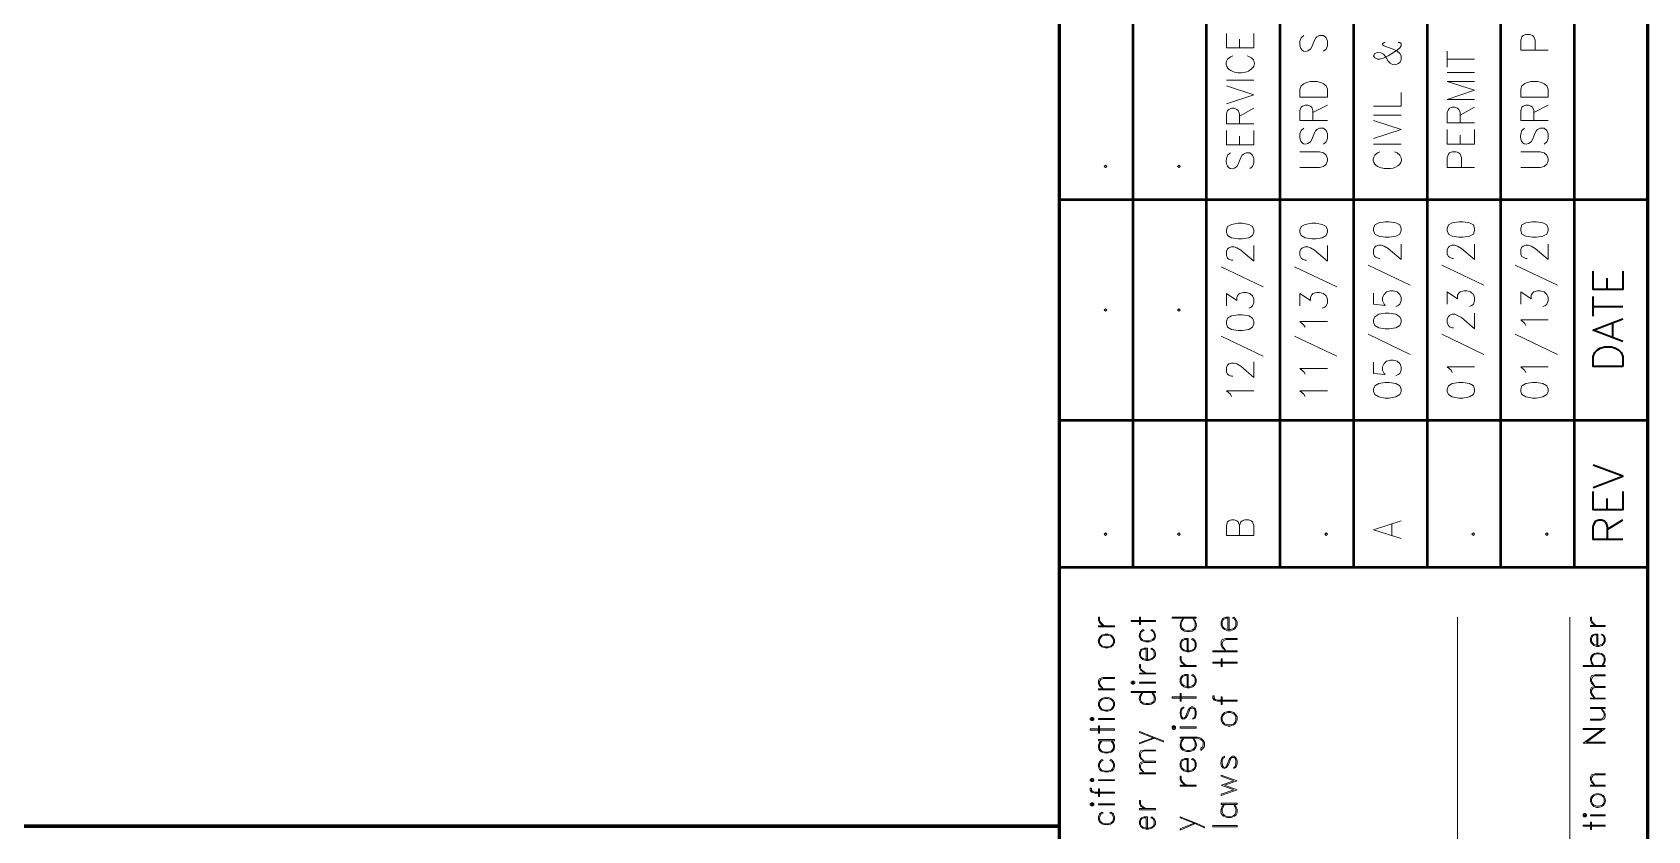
# Model space of a CAD drawing. Header units: inches. Extents: x 5 to 516, y -193 to 129.
# Drawn here: x 371.75 to 379.07, y -24.45 to -20.84 of the extents above; entities that cross this region are included whole.
import ezdxf

# ---------------------------------------------------------------- set-up
doc = ezdxf.new("R2010")
doc.units = ezdxf.units.IN
doc.header["$MEASUREMENT"] = 0
doc.layers.add('PDF5_Geometry', color=7, linetype='Continuous')

msp = doc.modelspace()

# ---------------------------------------------------------------- linework, layer by layer
at = {"layer": 'PDF5_Geometry', "lineweight": 60}
for points in [[(379.067698, -46.9256782), (379.067698, -16.9256758), (334.0676944, -16.9256758), (334.0676944, -46.9256782)], [(376.4010311, -16.9256758), (376.4010311, -46.9256782)], [(376.4010311, -24.4323428), (334.0676944, -24.4323428), (376.4010311, -24.4323428)]]:
    msp.add_lwpolyline(points, dxfattribs=at)
at = {"layer": 'PDF5_Geometry', "lineweight": 50}
for points in [[(376.7343645, -16.9256758), (376.7343645, -23.2590096)], [(377.0676979, -16.9256758), (377.0676979, -23.2590096)], [(377.4010312, -16.9256758), (377.4010312, -23.2590096)], [(377.7343646, -16.9256758), (377.7343646, -23.2590096)], [(378.0676979, -16.9256758), (378.0676979, -23.2590096)], [(378.4010313, -16.9256758), (378.4010313, -23.2590096)], [(378.7343647, -16.9256758), (378.7343647, -23.2590096)], [(376.4010311, -21.5923428), (379.067698, -21.5923428)], [(376.4010311, -22.5923429), (379.067698, -22.5923429)], [(376.4010311, -23.2590096), (379.067698, -23.2590096)]]:
    msp.add_lwpolyline(points, dxfattribs=at)
at = {"layer": 'PDF5_Geometry', "lineweight": 15}
for points in [[(377.2832534, -20.8401191), (377.2832534, -20.9056747), (377.158809, -20.9056747), (377.158809, -20.8401191)], [(377.5099202, -20.8501191), (377.497698, -20.8601191), (377.4921424, -20.8756747)], [(377.5399202, -20.9112302), (377.5454758, -20.9012302), (377.557698, -20.8701191), (377.5632535, -20.8601191), (377.5688091, -20.8556747), (377.5810313, -20.8501191), (377.5988091, -20.8501191), (377.6110313, -20.8601191), (377.6165869, -20.8756747), (377.6165869, -20.8956747), (377.6110313, -20.9112302), (377.5988091, -20.9212302)], [(378.6165869, -20.9156754), (378.4921424, -20.9156754), (378.4921424, -20.8701198), (378.497698, -20.8556754), (378.5032535, -20.8501198), (378.5154757, -20.8456754), (378.5332535, -20.8456754), (378.5454757, -20.8501198), (378.5510313, -20.8556754), (378.557698, -20.8701198), (378.557698, -20.9156754)], [(377.2176977, -20.9056747), (377.2176977, -20.8656747)], [(377.8432535, -20.9267868), (377.8310313, -20.9312312), (377.8254758, -20.9412312), (377.8310313, -20.9512312), (377.8432535, -20.9567868), (377.8543646, -20.9567868), (377.8732535, -20.9512312), (377.8910313, -20.9412312), (377.9321424, -20.9156757), (377.9443647, -20.9056757), (377.9499202, -20.8956757), (377.9499202, -20.8856757), (377.9443647, -20.8812312), (377.937698, -20.8812312)], [(377.8788091, -20.8812312), (377.8732535, -20.8812312), (377.8665869, -20.8856757), (377.8665869, -20.8912312), (377.8732535, -20.8956757), (377.8843646, -20.9012312), (377.9143647, -20.9112312), (377.9321424, -20.9212312), (377.9443647, -20.9312312), (377.9499202, -20.9412312), (377.9499202, -20.9612312), (377.9443647, -20.9723423), (377.937698, -20.9767868), (377.9265869, -20.9823423)], [(378.158809, -20.9923423), (378.158809, -20.9212312)], [(377.1876978, -20.941231), (377.1765867, -20.9467866), (377.1643645, -20.9567866)], [(378.158809, -20.956786), (378.2832535, -20.956786)], [(377.1588089, -21.0523422), (377.2832534, -21.0523422)], [(377.1588089, -21.159009), (377.2832534, -21.119009), (377.1588089, -21.0778979)], [(378.158809, -21.017898), (378.2832535, -21.017898)], [(378.2832535, -21.1390076), (378.158809, -21.1390076), (378.2832535, -21.0978964), (378.158809, -21.0578964), (378.2832535, -21.0578964)], [(377.8254757, -21.1690075), (377.9499201, -21.1690075), (377.9499201, -21.1078964)], [(377.2832534, -21.2501187), (377.158809, -21.2501187), (377.158809, -21.2045631), (377.1643645, -21.1890076), (377.1699201, -21.1845631), (377.1821423, -21.1790076), (377.1943645, -21.1790076), (377.2065867, -21.1845631), (377.2121423, -21.1890076), (377.2176979, -21.2045631), (377.2176979, -21.2501187)], [(377.2176977, -21.2145646), (377.2832533, -21.179009)], [(377.6165868, -21.2345638), (377.4921423, -21.2345638), (377.4921423, -21.1890082), (377.4976979, -21.1745637), (377.5032534, -21.1690082), (377.5154757, -21.1645637), (377.5276979, -21.1645637), (377.5399201, -21.1690082), (377.5454757, -21.1745637), (377.5510312, -21.1890082), (377.5510312, -21.2345638)], [(377.5510311, -21.1990096), (377.6165866, -21.1645652)], [(377.8254757, -21.2101203), (377.9499201, -21.2101203)], [(378.2832535, -21.2445645), (378.158809, -21.2445645), (378.158809, -21.1990089), (378.1643646, -21.1845645), (378.1699202, -21.1790089), (378.1821424, -21.1745645), (378.1943646, -21.1745645), (378.2065868, -21.1790089), (378.2121424, -21.1845645), (378.2176979, -21.1990089), (378.2176979, -21.2445645)], [(378.2176978, -21.2101203), (378.2832533, -21.1745647)], [(378.6165869, -21.2345638), (378.4921424, -21.2345638), (378.4921424, -21.1890082), (378.497698, -21.1745637), (378.5032535, -21.1690082), (378.5154757, -21.1645637), (378.527698, -21.1645637), (378.5399202, -21.1690082), (378.5454757, -21.1745637), (378.5510313, -21.1890082), (378.5510313, -21.2345638)], [(378.5510311, -21.1990096), (378.6165867, -21.1645652)], [(377.2832534, -21.2801193), (377.2832534, -21.3456749), (377.158809, -21.3456749), (377.158809, -21.2801193)], [(377.5099202, -21.2701201), (377.497698, -21.2801201), (377.4921424, -21.2956757)], [(377.5399202, -21.3312312), (377.5454758, -21.3212312), (377.557698, -21.2901201), (377.5632535, -21.2801201), (377.5688091, -21.2756757), (377.5810313, -21.2701201), (377.5988091, -21.2701201), (377.6110313, -21.2801201), (377.6165869, -21.2956757), (377.6165869, -21.3156757), (377.6110313, -21.3312312), (377.5988091, -21.3412312)], [(377.8254757, -21.315675), (377.9499201, -21.275675), (377.8254757, -21.2345638)], [(378.2832535, -21.275675), (378.2832535, -21.3412306), (378.158809, -21.3412306), (378.158809, -21.275675)], [(378.5099203, -21.2701201), (378.4976981, -21.2801201), (378.4921425, -21.2956757)], [(378.5399203, -21.3312312), (378.5454758, -21.3212312), (378.5576981, -21.2901201), (378.5632536, -21.2801201), (378.5688092, -21.2756757), (378.5810314, -21.2701201), (378.5988092, -21.2701201), (378.6110314, -21.2801201), (378.616587, -21.2956757), (378.616587, -21.3156757), (378.6110314, -21.3312312), (378.5988092, -21.3412312)], [(377.2176977, -21.3456749), (377.2176977, -21.3056749)], [(377.8254757, -21.3412306), (377.9499201, -21.3412306)], [(378.2176978, -21.3412306), (378.2176978, -21.3012306)], [(377.1765868, -21.3812312), (377.1643646, -21.3912312), (377.1588091, -21.4067868)], [(377.2065868, -21.4423424), (377.2121424, -21.4323424), (377.2243646, -21.4023424), (377.2299202, -21.3912312), (377.2354757, -21.3867868), (377.247698, -21.3812312), (377.2654757, -21.3812312), (377.277698, -21.3912312), (377.2832535, -21.4067868), (377.2832535, -21.4267868), (377.277698, -21.4423424), (377.2654757, -21.4523424)], [(377.4921423, -21.4478975), (377.5810312, -21.4478975), (377.598809, -21.4423419), (377.6110312, -21.4323419), (377.6165868, -21.4167864), (377.6165868, -21.4067864), (377.6110312, -21.3912308), (377.598809, -21.3812308), (377.5810312, -21.3767863), (377.4921423, -21.3767863)], [(377.8543645, -21.376787), (377.8432534, -21.3812314), (377.8310312, -21.3912314)], [(377.9443645, -21.3912314), (377.9321423, -21.3812314), (377.9199201, -21.376787)], [(378.2832535, -21.4478975), (378.158809, -21.4478975), (378.158809, -21.4023419), (378.1643646, -21.3867864), (378.1699202, -21.3812308), (378.1821424, -21.3767863), (378.1999202, -21.3767863), (378.2121424, -21.3812308), (378.2176979, -21.3867864), (378.2243646, -21.4023419), (378.2243646, -21.4478975)], [(378.4921424, -21.4478975), (378.5810313, -21.4478975), (378.5988091, -21.4423419), (378.6110313, -21.4323419), (378.6165868, -21.4167864), (378.6165868, -21.4067864), (378.6110313, -21.3912308), (378.5988091, -21.3812308), (378.5810313, -21.3767863), (378.4921424, -21.3767863)], [(377.8543645, -21.4478981), (377.8732534, -21.4523425), (377.9021423, -21.4523425)], [(377.1876978, -21.8678962), (377.1821422, -21.8678962), (377.16992, -21.8623407), (377.1643645, -21.8578962), (377.1588089, -21.8467851), (377.1588089, -21.8267851), (377.1643645, -21.8167851), (377.16992, -21.8123407), (377.1821422, -21.8067851), (377.1943645, -21.8067851), (377.2065867, -21.8123407), (377.2243645, -21.8223407), (377.2832534, -21.8723407), (377.2832534, -21.8012296)], [(377.5210311, -21.8678962), (377.5154756, -21.8678962), (377.5032534, -21.8623407), (377.4976978, -21.8578962), (377.4921423, -21.8467851), (377.4921423, -21.8267851), (377.4976978, -21.8167851), (377.5032534, -21.8123407), (377.5154756, -21.8067851), (377.5276978, -21.8067851), (377.53992, -21.8123407), (377.5576978, -21.8223407), (377.6165867, -21.8723407), (377.6165867, -21.8012296)], [(377.8543645, -21.8601199), (377.848809, -21.8601199), (377.8365867, -21.8545643), (377.8310312, -21.8501199), (377.8254756, -21.8401199), (377.8254756, -21.8190088), (377.8310312, -21.8090088), (377.8365867, -21.8045643), (377.848809, -21.7990088), (377.8610312, -21.7990088), (377.8732534, -21.8045643), (377.8910312, -21.8145643), (377.9499201, -21.8645643), (377.9499201, -21.7945643)], [(378.1876979, -21.8601199), (378.1821423, -21.8601199), (378.1699201, -21.8545643), (378.1643645, -21.8501199), (378.158809, -21.8401199), (378.158809, -21.8190088), (378.1643645, -21.8090088), (378.1699201, -21.8045643), (378.1821423, -21.7990088), (378.1943645, -21.7990088), (378.2065868, -21.8045643), (378.2243645, -21.8145643), (378.2832534, -21.8645643), (378.2832534, -21.7945643)], [(378.5210312, -21.8601199), (378.5154757, -21.8601199), (378.5032535, -21.8545643), (378.4976979, -21.8501199), (378.4921423, -21.8401199), (378.4921423, -21.8190088), (378.4976979, -21.8090088), (378.5032535, -21.8045643), (378.5154757, -21.7990088), (378.5276979, -21.7990088), (378.5399201, -21.8045643), (378.5576979, -21.8145643), (378.6165868, -21.8645643), (378.6165868, -21.7945643)], [(377.1343644, -21.8978984), (377.3254755, -21.9890095)], [(377.4676977, -21.8978984), (377.6588088, -21.9890095)], [(377.8010311, -21.8901198), (377.9921422, -21.9812309)], [(378.1343644, -21.8901198), (378.3254756, -21.9812309)], [(378.4676978, -21.8901198), (378.6588089, -21.9812309)], [(377.1588089, -22.0745636), (377.1588089, -22.019008), (377.2065867, -22.0501191), (377.2065867, -22.0345635), (377.2121423, -22.0245635), (377.2176978, -22.019008), (377.2354756, -22.0145635), (377.2476978, -22.0145635), (377.2654756, -22.019008), (377.2776978, -22.029008), (377.2832534, -22.0445635), (377.2832534, -22.0601191), (377.2776978, -22.0745636), (377.2710312, -22.0801191), (377.2599201, -22.0845636)], [(377.4921423, -22.0745636), (377.4921423, -22.019008), (377.5399201, -22.0501191), (377.5399201, -22.0345635), (377.5454756, -22.0245635), (377.5510312, -22.019008), (377.568809, -22.0145635), (377.5810312, -22.0145635), (377.598809, -22.019008), (377.6110312, -22.029008), (377.6165868, -22.0445635), (377.6165868, -22.0601191), (377.6110312, -22.0745636), (377.6043645, -22.0801191), (377.5932534, -22.0845636)], [(377.8254757, -22.0167859), (377.8254757, -22.0667859), (377.878809, -22.0723414), (377.8732534, -22.0667859), (377.8665868, -22.0523414), (377.8665868, -22.0367859), (377.8732534, -22.0223414), (377.8843646, -22.0112303), (377.9021423, -22.0067859), (377.9143646, -22.0067859), (377.9321423, -22.0112303), (377.9443646, -22.0223414), (377.9499201, -22.0367859), (377.9499201, -22.0523414), (377.9443646, -22.0667859), (377.9376979, -22.0723414), (377.9265868, -22.077897)], [(378.158809, -22.066785), (378.158809, -22.0112294), (378.2065868, -22.0423405), (378.2065868, -22.026785), (378.2121424, -22.016785), (378.2176979, -22.0112294), (378.2354757, -22.006785), (378.2476979, -22.006785), (378.2654757, -22.0112294), (378.2776979, -22.0223405), (378.2832535, -22.036785), (378.2832535, -22.0523405), (378.2776979, -22.066785), (378.2710313, -22.0723405), (378.2599201, -22.0778961)], [(378.4921424, -22.066785), (378.4921424, -22.0112294), (378.5399202, -22.0423405), (378.5399202, -22.026785), (378.5454757, -22.016785), (378.5510313, -22.0112294), (378.5688091, -22.006785), (378.5810313, -22.006785), (378.5988091, -22.0112294), (378.6110313, -22.0223405), (378.6165868, -22.036785), (378.6165868, -22.0523405), (378.6110313, -22.066785), (378.6043646, -22.0723405), (378.5932535, -22.0778961)], [(377.5154755, -22.1712319), (377.50992, -22.1612319), (377.4921422, -22.1456764), (377.6165867, -22.1456764)], [(378.1876979, -22.1734518), (378.1821423, -22.1734518), (378.1699201, -22.1690074), (378.1643645, -22.1634518), (378.158809, -22.1534518), (378.158809, -22.1334518), (378.1643645, -22.1234518), (378.1699201, -22.1178963), (378.1821423, -22.1123407), (378.1943645, -22.1123407), (378.2065868, -22.1178963), (378.2243645, -22.1278963), (378.2832534, -22.1790074), (378.2832534, -22.1078963)], [(378.5154756, -22.1634534), (378.5099201, -22.1534533), (378.4921423, -22.1378978), (378.6165867, -22.1378978)], [(377.1343644, -22.2112303), (377.3254755, -22.3023414)], [(377.4676977, -22.2112303), (377.6588088, -22.3023414)], [(377.8010311, -22.203454), (377.9921422, -22.2945651)], [(378.1343644, -22.203454), (378.3254756, -22.2945651)], [(378.4676978, -22.203454), (378.6588089, -22.2945651)], [(377.8254757, -22.33012), (377.8254757, -22.3812311), (377.878809, -22.3856756), (377.8732534, -22.3812311), (377.8665868, -22.3656756), (377.8665868, -22.35012), (377.8732534, -22.3356756), (377.8843646, -22.3256756), (377.9021423, -22.32012), (377.9143646, -22.32012), (377.9321423, -22.3256756), (377.9443646, -22.3356756), (377.9499201, -22.35012), (377.9499201, -22.3656756), (377.9443646, -22.3812311), (377.9376979, -22.3856756), (377.9265868, -22.3912311)], [(377.1876978, -22.3934542), (377.1821422, -22.3934542), (377.16992, -22.3890097), (377.1643645, -22.3834542), (377.1588089, -22.3734542), (377.1588089, -22.3534542), (377.1643645, -22.3434542), (377.16992, -22.3378986), (377.1821422, -22.3334542), (377.1943645, -22.3334542), (377.2065867, -22.3378986), (377.2243645, -22.3478986), (377.2832534, -22.3990097), (377.2832534, -22.3278986)], [(377.5154755, -22.3834535), (377.50992, -22.3734535), (377.4921422, -22.3578979), (377.6165867, -22.3578979)], [(378.1821423, -22.3756749), (378.1765867, -22.3656749), (378.1588089, -22.3501193), (378.2832534, -22.3501193)], [(378.5154756, -22.3756749), (378.5099201, -22.3656749), (378.4921423, -22.3501193), (378.6165867, -22.3501193)], [(377.1821422, -22.4845639), (377.1765866, -22.4745639), (377.1588088, -22.4590083), (377.2832533, -22.4590083)], [(377.5154755, -22.4845639), (377.50992, -22.4745639), (377.4921422, -22.4590083), (377.6165867, -22.4590083)], [(377.2832534, -23.1145643), (377.158809, -23.1145643), (377.158809, -23.0690087), (377.1643645, -23.0534532), (377.1699201, -23.0478976), (377.1821423, -23.0434531), (377.1943645, -23.0434531), (377.2065867, -23.0478976), (377.2121423, -23.0534532), (377.2176979, -23.0690087), (377.2176979, -23.1145643)], [(377.2176977, -23.0690094), (377.2243644, -23.0534539), (377.2299199, -23.0478983), (377.2421421, -23.0434539), (377.2599199, -23.0434539), (377.271031, -23.0478983), (377.2776977, -23.0534539), (377.2832533, -23.0690094), (377.2832533, -23.114565)], [(377.9499201, -23.1290093), (377.8254757, -23.0890093), (377.9499201, -23.0478981)], [(377.908809, -23.1145643), (377.908809, -23.0634532)], [(377.0176978, -23.5012315), (377.0065867, -23.4901204), (377.0176978, -23.5112315), (377.0176978, -23.525676), (377.0121422, -23.5367871), (377.0065867, -23.5412315), (376.9910311, -23.5467871), (376.9810311, -23.5467871), (376.9654755, -23.5412315), (376.95992, -23.5367871), (376.9543644, -23.525676), (376.9543644, -23.5112315), (376.9654755, -23.4901204), (376.9543644, -23.5012315)], [(377.1710312, -23.5412317), (377.1710312, -23.4856761), (377.1554757, -23.4856761), (377.1454757, -23.4901206), (377.1399201, -23.4956761), (377.1343646, -23.5056761), (377.1343646, -23.5212317), (377.1399201, -23.5312317), (377.1499201, -23.5412317), (377.1654757, -23.5467872), (377.1765868, -23.5467872), (377.1921423, -23.5412317), (377.2021423, -23.5312317), (377.2076979, -23.5212317), (377.2076979, -23.5056761), (377.2021423, -23.4956761), (377.1921423, -23.4856761)], [(377.1654756, -23.5412317), (377.1654756, -23.4901206), (377.1554756, -23.4901206), (377.1454756, -23.4956761), (377.1399201, -23.5056761), (377.1399201, -23.5212317), (377.1454756, -23.5312317), (377.1499201, -23.5367872), (377.1654756, -23.5412317), (377.1765867, -23.5412317), (377.1921423, -23.5367872), (377.1976978, -23.5312317), (377.2021423, -23.5212317), (377.2021423, -23.5056761), (377.1976978, -23.4956761), (377.1865867, -23.4901206), (377.1921423, -23.4856761)], [(378.2054758, -27.2812313), (378.2054758, -23.4856753)], [(378.7143646, -27.2656763), (378.7143646, -23.4856761)], [(376.7743643, -23.5512317), (376.7854755, -23.5456761), (376.7799199, -23.5412317), (376.7699199, -23.5512317)], [(376.8321421, -23.5512317), (376.821031, -23.5412317), (376.8165866, -23.5456761), (376.8265866, -23.5512317)], [(378.8421423, -23.6134521), (378.8421423, -23.5612299), (378.8276979, -23.5612299), (378.818809, -23.5656743), (378.8132534, -23.5701188), (378.808809, -23.5801188), (378.808809, -23.5945632), (378.8132534, -23.6034521), (378.8232534, -23.6134521), (378.8376979, -23.6178966), (378.8465867, -23.6178966), (378.8610312, -23.6134521), (378.8710312, -23.6034521), (378.8754756, -23.5945632), (378.8754756, -23.5801188), (378.8710312, -23.5701188), (378.8610312, -23.5612299)], [(378.837698, -23.6134521), (378.837698, -23.5656743), (378.827698, -23.5656743), (378.8188091, -23.5701188), (378.8132536, -23.5801188), (378.8132536, -23.5945632), (378.8188091, -23.6034521), (378.8232536, -23.6078966), (378.837698, -23.6134521), (378.8465869, -23.6134521), (378.8610314, -23.6078966), (378.8665869, -23.6034521), (378.8710314, -23.5945632), (378.8710314, -23.5801188), (378.8665869, -23.5701188), (378.8565869, -23.5656743), (378.8610314, -23.5612299)], [(376.801031, -23.6767863), (376.801031, -23.6256751), (376.7854754, -23.6256751), (376.7743643, -23.6301196), (376.7699199, -23.634564), (376.7643643, -23.644564), (376.7643643, -23.6578974), (376.7699199, -23.6678974), (376.7799199, -23.6767863), (376.7954754, -23.6812307), (376.8054754, -23.6812307), (376.821031, -23.6767863), (376.8321421, -23.6678974), (376.8376977, -23.6578974), (376.8376977, -23.644564), (376.8321421, -23.634564), (376.821031, -23.6256751)], [(376.7954757, -23.6767863), (376.7954757, -23.6301196), (376.7854757, -23.6301196), (376.7743646, -23.634564), (376.7699201, -23.644564), (376.7699201, -23.6578974), (376.7743646, -23.6678974), (376.7799201, -23.6723418), (376.7954757, -23.6767863), (376.8054757, -23.6767863), (376.8210312, -23.6723418), (376.8265868, -23.6678974), (376.8321423, -23.6578974), (376.8321423, -23.644564), (376.8265868, -23.634564), (376.8165868, -23.6301196), (376.8210312, -23.6256751)], [(376.9854756, -23.6378978), (376.9854756, -23.5823423), (376.96992, -23.5823423), (376.95992, -23.5867867), (376.9543645, -23.5923423), (376.94992, -23.6023423), (376.94992, -23.6178978), (376.9543645, -23.6278978), (376.9654756, -23.6378978), (376.9810311, -23.6423423), (376.9910311, -23.6423423), (377.0065867, -23.6378978), (377.0176978, -23.6278978), (377.0221423, -23.6178978), (377.0221423, -23.6023423), (377.0176978, -23.5923423), (377.0065867, -23.5823423)], [(376.981031, -23.6378978), (376.981031, -23.5867867), (376.9699199, -23.5867867), (376.9599199, -23.5923423), (376.9543644, -23.6023423), (376.9543644, -23.6178978), (376.9599199, -23.6278978), (376.9654755, -23.6323423), (376.981031, -23.6378978), (376.991031, -23.6378978), (377.0065866, -23.6323423), (377.0121422, -23.6278978), (377.0176977, -23.6178978), (377.0176977, -23.6023423), (377.0121422, -23.5923423), (377.001031, -23.5867867), (377.0065866, -23.5823423)], [(378.8710314, -23.6945652), (378.8610314, -23.7034541), (378.8710314, -23.6845652), (378.8710314, -23.6701208), (378.8665869, -23.6612319), (378.8610314, -23.6556763), (378.8465869, -23.6512319), (378.8376981, -23.6512319), (378.8232536, -23.6556763), (378.8188092, -23.6612319), (378.8132536, -23.6701208), (378.8132536, -23.6845652), (378.8232536, -23.7034541), (378.8132536, -23.6945652)], [(376.9854756, -23.8001202), (376.9854756, -23.7445647), (376.96992, -23.7445647), (376.95992, -23.7490091), (376.9543645, -23.7545647), (376.94992, -23.7645647), (376.94992, -23.7801202), (376.9543645, -23.7901202), (376.9654756, -23.8001202), (376.9810311, -23.8056758), (376.9910311, -23.8056758), (377.0065867, -23.8001202), (377.0176978, -23.7901202), (377.0221423, -23.7801202), (377.0221423, -23.7645647), (377.0176978, -23.7545647), (377.0065867, -23.7445647)], [(376.981031, -23.8001202), (376.981031, -23.7490091), (376.9699199, -23.7490091), (376.9599199, -23.7545647), (376.9543644, -23.7645647), (376.9543644, -23.7801202), (376.9599199, -23.7901202), (376.9654755, -23.7945647), (376.981031, -23.8001202), (376.991031, -23.8001202), (377.0065866, -23.7945647), (377.0121422, -23.7901202), (377.0176977, -23.7801202), (377.0176977, -23.7645647), (377.0121422, -23.7545647), (377.001031, -23.7490091), (377.0065866, -23.7445647)], [(376.8321421, -23.8356759), (376.821031, -23.8256759), (376.8321421, -23.8445648), (376.8321421, -23.8590092), (376.8265866, -23.8678981), (376.821031, -23.8723426), (376.8054755, -23.876787), (376.7954755, -23.876787), (376.7799199, -23.8723426), (376.7743643, -23.8678981), (376.7699199, -23.8590092), (376.7699199, -23.8445648), (376.7799199, -23.8256759), (376.7699199, -23.8356759)], [(377.1088089, -23.8612308), (377.1032533, -23.8512308), (377.1032533, -23.8412308), (377.0976978, -23.8412308), (377.0976978, -23.8512308), (377.1032533, -23.8612308), (377.1188089, -23.8656753), (377.2076978, -23.8656753), (377.2076978, -23.8612308)], [(377.1032534, -23.8556758), (377.1188089, -23.8612314), (377.2076978, -23.8612314)], [(376.9543644, -23.9012299), (376.9654755, -23.8967855), (376.9654755, -23.8912299), (376.9543644, -23.8967855)], [(376.9599199, -23.8967864), (376.9543644, -23.9123419), (376.9543644, -23.9267864), (376.9599199, -23.9423419)], [(376.9699201, -23.9423412), (376.9754757, -23.9323412), (376.9854757, -23.9067856), (376.9910312, -23.8967856), (377.0010312, -23.8912301), (377.0065868, -23.8912301), (377.0176979, -23.8967856), (377.0221423, -23.9123412), (377.0221423, -23.9267856), (377.0176979, -23.9423412), (377.0065868, -23.9467857)], [(376.9910311, -23.9067855), (376.9965867, -23.8967855)], [(376.9910312, -23.9012306), (377.0010312, -23.8967862), (377.0065868, -23.8967862), (377.0176979, -23.9012306)], [(377.0121423, -23.8967864), (377.0176979, -23.9123419), (377.0176979, -23.9267864), (377.0121423, -23.9423419)], [(377.2076977, -23.9523419), (377.2076977, -23.9367864), (377.2021421, -23.9267864), (377.1921421, -23.9167864), (377.1765866, -23.9123419), (377.1654755, -23.9123419), (377.1499199, -23.9167864), (377.1399199, -23.9267864), (377.1343644, -23.9367864), (377.1343644, -23.9523419), (377.1399199, -23.9623419), (377.1499199, -23.9723419)], [(376.9543646, -23.936787), (376.9654757, -23.9423426), (376.9754757, -23.936787)], [(377.0176979, -23.936787), (377.0065868, -23.9423426), (377.0065868, -23.946787)], [(378.8754758, -23.9890078), (378.7754758, -23.9890078), (378.7754758, -23.9945633), (378.8610314, -23.9945633), (378.7754758, -24.0556745), (378.8754758, -24.0556745)], [(378.8754758, -23.989008), (378.7899202, -24.0512302), (378.8754758, -24.0512302), (378.8754758, -24.0556746)], [(376.6465868, -24.0534527), (376.6365868, -24.0445638), (376.6465868, -24.0634527), (376.6465868, -24.0778971), (376.6410312, -24.086786), (376.6365868, -24.0923416), (376.6210312, -24.096786), (376.6099201, -24.096786), (376.5943645, -24.0923416), (376.5899201, -24.086786), (376.5843645, -24.0778971), (376.5843645, -24.0634527), (376.5943645, -24.0445638), (376.5843645, -24.0534527)], [(376.8376979, -24.031231), (376.7643645, -24.0590088), (376.7643645, -24.0545643), (376.8265868, -24.031231)], [(377.0176978, -24.0434531), (377.0065867, -24.0334531), (377.0176978, -24.0534531), (377.0176978, -24.0690087), (377.0121422, -24.0790087), (377.0065867, -24.0845643), (376.9910311, -24.0890087), (376.9810311, -24.0890087), (376.9654755, -24.0845643), (376.95992, -24.0790087), (376.9543644, -24.0690087), (376.9543644, -24.0534531), (376.9654755, -24.0334531), (376.9543644, -24.0434531)], [(376.6465868, -24.1401193), (376.6365868, -24.1301193), (376.6310312, -24.1345637), (376.6410312, -24.1401193), (376.6465868, -24.1490082), (376.6465868, -24.1634526), (376.6410312, -24.1734526), (376.6365868, -24.1778971), (376.6210312, -24.1823415), (376.6099201, -24.1823415), (376.5943645, -24.1778971), (376.5899201, -24.1734526), (376.5843645, -24.1634526), (376.5843645, -24.1490082), (376.5899201, -24.1401193), (376.5999201, -24.1345637), (376.5943645, -24.1301193), (376.5843645, -24.1401193)], [(376.9854756, -24.1812306), (376.9854756, -24.1245639), (376.96992, -24.1245639), (376.95992, -24.1301195), (376.9543645, -24.1345639), (376.94992, -24.145675), (376.94992, -24.1601195), (376.9543645, -24.1701195), (376.9654756, -24.1812306), (376.9810311, -24.185675), (376.9910311, -24.185675), (377.0065867, -24.1812306), (377.0176978, -24.1701195), (377.0221423, -24.1601195), (377.0221423, -24.145675), (377.0176978, -24.1345639), (377.0065867, -24.1245639)], [(376.981031, -24.1812306), (376.981031, -24.1301195), (376.9699199, -24.1301195), (376.9599199, -24.1345639), (376.9543644, -24.145675), (376.9543644, -24.1601195), (376.9599199, -24.1701195), (376.9654755, -24.175675), (376.981031, -24.1812306), (376.991031, -24.1812306), (377.0065866, -24.175675), (377.0121422, -24.1701195), (377.0176977, -24.1601195), (377.0176977, -24.145675), (377.0121422, -24.1345639), (377.001031, -24.1301195), (377.0065866, -24.1245639)], [(377.1454756, -24.1201208), (377.13992, -24.1345653), (377.13992, -24.1501208), (377.1454756, -24.1656764)], [(377.1399201, -24.1245643), (377.1499201, -24.1201199), (377.1499201, -24.1145643), (377.1399201, -24.1201199)], [(377.1554755, -24.1656756), (377.161031, -24.1556756), (377.171031, -24.1301201), (377.1765866, -24.1201201), (377.1865866, -24.1145645), (377.1921421, -24.1145645), (377.2021421, -24.1201201), (377.2076977, -24.1345645), (377.2076977, -24.1501201), (377.2021421, -24.1656756), (377.1921421, -24.1701201)], [(377.1765868, -24.1301199), (377.1810312, -24.1201199)], [(377.1765868, -24.1245651), (377.1865868, -24.1201206), (377.1921424, -24.1201206), (377.2021424, -24.1245651)], [(377.1976979, -24.1201208), (377.2021424, -24.1345653), (377.2021424, -24.1501208), (377.1976979, -24.1656764)], [(377.2076977, -24.2267853), (377.1343644, -24.2012298), (377.1343644, -24.2056742), (377.1921421, -24.2267853)], [(377.1343644, -24.2467869), (377.1921421, -24.2267868)], [(377.2076978, -24.226786), (377.14992, -24.246786), (377.2076978, -24.266786), (377.1343645, -24.2923416), (377.1343645, -24.286786), (377.1921423, -24.266786), (377.1343645, -24.246786)], [(377.13992, -24.1601192), (377.14992, -24.1656747), (377.1610311, -24.1601192)], [(377.2021422, -24.1601192), (377.1921422, -24.1656747), (377.1921422, -24.1701192)], [(376.5532533, -24.2778986), (376.5476977, -24.2690097), (376.5476977, -24.2590097), (376.5421422, -24.2590097), (376.5421422, -24.2690097), (376.5476977, -24.2778986), (376.5632533, -24.282343), (376.6521422, -24.282343), (376.6521422, -24.2778986)], [(376.5476978, -24.2734524), (376.5632533, -24.2778969), (376.6521422, -24.2778969)], [(378.818809, -24.2990083), (378.8132535, -24.3078972), (378.8132535, -24.3223416), (378.818809, -24.3323416), (378.8232535, -24.336786), (378.8376979, -24.3412305), (378.8465868, -24.3412305), (378.8610312, -24.336786), (378.8665868, -24.3323416), (378.8710312, -24.3223416), (378.8710312, -24.3078972), (378.8665868, -24.2990083)], [(376.5899201, -24.3778975), (376.5999201, -24.3734531), (376.5943645, -24.3690086), (376.5843645, -24.3778975)], [(376.6465868, -24.3778975), (376.6365868, -24.3690086), (376.6310312, -24.3734531), (376.6410312, -24.3778975)], [(377.2021424, -24.3434523), (377.1921424, -24.3334523), (377.2021424, -24.3534523), (377.2021424, -24.3690078), (377.1976979, -24.3790078), (377.1921424, -24.3834523), (377.1765868, -24.3890078), (377.1654757, -24.3890078), (377.1499201, -24.3834523), (377.1454757, -24.3790078), (377.1399201, -24.3690078), (377.1399201, -24.3534523), (377.1499201, -24.3334523), (377.1399201, -24.3434523)], [(376.801031, -24.4412313), (376.801031, -24.3901202), (376.7854754, -24.3901202), (376.7743643, -24.3945646), (376.7699199, -24.3990091), (376.7643643, -24.4090091), (376.7643643, -24.4223424), (376.7699199, -24.4323424), (376.7799199, -24.4412313), (376.7954754, -24.4456758), (376.8054754, -24.4456758), (376.821031, -24.4412313), (376.8321421, -24.4323424), (376.8376977, -24.4223424), (376.8376977, -24.4090091), (376.8321421, -24.3990091), (376.821031, -24.3901202)], [(376.7954757, -24.4412313), (376.7954757, -24.3945646), (376.7854757, -24.3945646), (376.7743646, -24.3990091), (376.7699201, -24.4090091), (376.7699201, -24.4223424), (376.7743646, -24.4323424), (376.7799201, -24.4367869), (376.7954757, -24.4412313), (376.8054757, -24.4412313), (376.8210312, -24.4367869), (376.8265868, -24.4323424), (376.8321423, -24.4223424), (376.8321423, -24.4090091), (376.8265868, -24.3990091), (376.8165868, -24.3945646), (376.8210312, -24.3901202)], [(377.0221422, -24.4190077), (376.9499199, -24.4501188), (376.9499199, -24.4445633), (377.0121422, -24.4190077)]]:
    msp.add_lwpolyline(points, dxfattribs=at)
for points in [[(377.6165868, -21.1290091), (377.4921423, -21.1290091), (377.4921423, -21.0934535), (377.4976979, -21.077898), (377.5099201, -21.067898), (377.5210312, -21.0623424), (377.5399201, -21.057898), (377.568809, -21.057898), (377.5865868, -21.0623424), (377.598809, -21.067898), (377.6110312, -21.077898), (377.6165868, -21.0934535)], [(378.6165869, -21.1290091), (378.4921424, -21.1290091), (378.4921424, -21.0934535), (378.497698, -21.077898), (378.5099202, -21.067898), (378.5210313, -21.0623424), (378.5399202, -21.057898), (378.5688091, -21.057898), (378.5865869, -21.0623424), (378.5988091, -21.067898), (378.6110313, -21.077898), (378.6165869, -21.0934535)], [(376.6043644, -21.442341), (376.6110311, -21.4478966), (376.6165866, -21.442341), (376.6110311, -21.4367855)], [(376.9376978, -21.442341), (376.9443644, -21.4478966), (376.94992, -21.442341), (376.9443644, -21.4367855)], [(377.1588089, -21.7412302), (377.1643645, -21.7556746), (377.1821423, -21.7667857), (377.2121423, -21.7712302), (377.2299201, -21.7712302), (377.2599201, -21.7667857), (377.2776978, -21.7556746), (377.2832534, -21.7412302), (377.2832534, -21.7312302), (377.2776978, -21.7156746), (377.2599201, -21.7056746), (377.2299201, -21.7001191), (377.2121423, -21.7001191), (377.1821423, -21.7056746), (377.1643645, -21.7156746), (377.1588089, -21.7312302)], [(377.4921423, -21.7412302), (377.4976979, -21.7556746), (377.5154756, -21.7667857), (377.5454756, -21.7712302), (377.5632534, -21.7712302), (377.5932534, -21.7667857), (377.6110312, -21.7556746), (377.6165868, -21.7412302), (377.6165868, -21.7312302), (377.6110312, -21.7156746), (377.5932534, -21.7056746), (377.5632534, -21.7001191), (377.5454756, -21.7001191), (377.5154756, -21.7056746), (377.4976979, -21.7156746), (377.4921423, -21.7312302)], [(377.8254757, -21.7334516), (377.8310312, -21.7490072), (377.848809, -21.7590072), (377.878809, -21.7634516), (377.8965868, -21.7634516), (377.9265868, -21.7590072), (377.9443646, -21.7490072), (377.9499201, -21.7334516), (377.9499201, -21.7234516), (377.9443646, -21.707896), (377.9265868, -21.697896), (377.8965868, -21.6934516), (377.878809, -21.6934516), (377.848809, -21.697896), (377.8310312, -21.707896), (377.8254757, -21.7234516)], [(378.158809, -21.7334516), (378.1643646, -21.7490072), (378.1821424, -21.7590072), (378.2121424, -21.7634516), (378.2299201, -21.7634516), (378.2599201, -21.7590072), (378.2776979, -21.7490072), (378.2832535, -21.7334516), (378.2832535, -21.7234516), (378.2776979, -21.707896), (378.2599201, -21.697896), (378.2299201, -21.6934516), (378.2121424, -21.6934516), (378.1821424, -21.697896), (378.1643646, -21.707896), (378.158809, -21.7234516)], [(378.4921424, -21.7334516), (378.4976979, -21.7490072), (378.5154757, -21.7590072), (378.5454757, -21.7634516), (378.5632535, -21.7634516), (378.5932535, -21.7590072), (378.6110313, -21.7490072), (378.6165868, -21.7334516), (378.6165868, -21.7234516), (378.6110313, -21.707896), (378.5932535, -21.697896), (378.5632535, -21.6934516), (378.5454757, -21.6934516), (378.5154757, -21.697896), (378.4976979, -21.707896), (378.4921424, -21.7234516)], [(376.6043644, -22.0923429), (376.6110311, -22.0978984), (376.6165866, -22.0923429), (376.6110311, -22.0878984)], [(376.9376978, -22.0923429), (376.9443644, -22.0978984), (376.94992, -22.0923429), (376.9443644, -22.0878984)], [(377.1588089, -22.1556748), (377.1643645, -22.1712303), (377.1821423, -22.1812303), (377.2121423, -22.1856748), (377.2299201, -22.1856748), (377.2599201, -22.1812303), (377.2776978, -22.1712303), (377.2832534, -22.1556748), (377.2832534, -22.1456748), (377.2776978, -22.1301192), (377.2599201, -22.1201192), (377.2299201, -22.1156748), (377.2121423, -22.1156748), (377.1821423, -22.1201192), (377.1643645, -22.1301192), (377.1588089, -22.1456748)], [(377.8254757, -22.1478984), (377.8310312, -22.163454), (377.848809, -22.173454), (377.878809, -22.1790095), (377.8965868, -22.1790095), (377.9265868, -22.173454), (377.9443646, -22.163454), (377.9499201, -22.1478984), (377.9499201, -22.1378984), (377.9443646, -22.123454), (377.9265868, -22.1123429), (377.8965868, -22.1078984), (377.878809, -22.1078984), (377.848809, -22.1123429), (377.8310312, -22.123454), (377.8254757, -22.1378984)], [(377.8254757, -22.4623425), (377.8310312, -22.476787), (377.848809, -22.486787), (377.878809, -22.4923425), (377.8965868, -22.4923425), (377.9265868, -22.486787), (377.9443646, -22.476787), (377.9499201, -22.4623425), (377.9499201, -22.4523425), (377.9443646, -22.436787), (377.9265868, -22.426787), (377.8965868, -22.4212314), (377.878809, -22.4212314), (377.848809, -22.426787), (377.8310312, -22.436787), (377.8254757, -22.4523425)], [(378.158809, -22.4623425), (378.1643646, -22.476787), (378.1821424, -22.486787), (378.2121424, -22.4923425), (378.2299201, -22.4923425), (378.2599201, -22.486787), (378.2776979, -22.476787), (378.2832535, -22.4623425), (378.2832535, -22.4523425), (378.2776979, -22.436787), (378.2599201, -22.426787), (378.2299201, -22.4212314), (378.2121424, -22.4212314), (378.1821424, -22.426787), (378.1643646, -22.436787), (378.158809, -22.4523425)], [(378.4921424, -22.4623425), (378.4976979, -22.476787), (378.5154757, -22.486787), (378.5454757, -22.4923425), (378.5632535, -22.4923425), (378.5932535, -22.486787), (378.6110313, -22.476787), (378.6165868, -22.4623425), (378.6165868, -22.4523425), (378.6110313, -22.436787), (378.5932535, -22.426787), (378.5632535, -22.4212314), (378.5454757, -22.4212314), (378.5154757, -22.426787), (378.4976979, -22.436787), (378.4921424, -22.4523425)], [(376.6043644, -23.1090078), (376.6110311, -23.1145634), (376.6165866, -23.1090078), (376.6110311, -23.1034523)], [(376.9376978, -23.1090078), (376.9443644, -23.1145634), (376.94992, -23.1090078), (376.9443644, -23.1034523)], [(377.6043645, -23.1090078), (377.6110312, -23.1145634), (377.6165867, -23.1090078), (377.6110312, -23.1034523)], [(378.2710312, -23.1090078), (378.2776979, -23.1145634), (378.2832534, -23.1090078), (378.2776979, -23.1034523)], [(378.2710312, -23.1090078), (378.2776979, -23.1145634), (378.2832534, -23.1090078), (378.2776979, -23.1034523)], [(378.6043646, -23.1090078), (378.6110312, -23.1145634), (378.6165868, -23.1090078), (378.6110312, -23.1034523)], [(376.5788089, -23.4856746), (376.5843645, -23.4856746), (376.5843645, -23.500119), (376.58992, -23.5090079), (376.59992, -23.5190079), (376.60992, -23.5234524), (376.5943645, -23.5190079), (376.5843645, -23.5090079), (376.5788089, -23.500119)], [(376.76992, -23.485676), (376.76992, -23.5178982), (376.7643644, -23.5178982), (376.7643644, -23.485676)], [(377.0221424, -23.485676), (376.9132535, -23.485676), (376.9132535, -23.4901204), (377.0221424, -23.4901204)], [(378.8088091, -23.4845647), (378.8132536, -23.4845647), (378.8132536, -23.4990091), (378.8188091, -23.5090091), (378.827698, -23.517898), (378.837698, -23.5223424), (378.8232536, -23.517898), (378.8132536, -23.5090091), (378.8088091, -23.4990091)], [(376.6521421, -23.5234533), (376.5788088, -23.5234533), (376.5788088, -23.5290088), (376.6521421, -23.5290088)], [(376.5788088, -23.6001193), (376.5843643, -23.6101193), (376.5943643, -23.6190082), (376.6099199, -23.6245638), (376.621031, -23.6245638), (376.6365865, -23.6190082), (376.6465865, -23.6101193), (376.6521421, -23.6001193), (376.6521421, -23.5856749), (376.6465865, -23.576786), (376.6365865, -23.566786), (376.621031, -23.5623415), (376.6099199, -23.5623415), (376.5943643, -23.566786), (376.5843643, -23.576786), (376.5788088, -23.5856749)], [(376.5843644, -23.6001193), (376.5899199, -23.6101193), (376.5943644, -23.6145638), (376.6099199, -23.6190082), (376.621031, -23.6190082), (376.6365866, -23.6145638), (376.641031, -23.6101193), (376.6465866, -23.6001193), (376.6465866, -23.5856749), (376.641031, -23.576786), (376.6365866, -23.5712304), (376.621031, -23.566786), (376.6099199, -23.566786), (376.5943644, -23.5712304), (376.5899199, -23.576786), (376.5843644, -23.5856749)], [(376.8376978, -23.5001209), (376.7276978, -23.5001209), (376.7276978, -23.5045654), (376.8376978, -23.5045654)], [(378.8754759, -23.5223411), (378.8088092, -23.5223411), (378.8088092, -23.5278966), (378.8754759, -23.5278966)], [(377.2076978, -23.6378976), (377.0976978, -23.6378976), (377.0976978, -23.6423421), (377.2076978, -23.6423421)], [(377.2076977, -23.5823423), (377.2076977, -23.5867867), (377.1554755, -23.5867867), (377.1454755, -23.5923423), (377.1399199, -23.6023423), (377.1399199, -23.6123423), (377.1454755, -23.6223423), (377.1554755, -23.6378978), (377.1399199, -23.6223423), (377.1343644, -23.6123423), (377.1343644, -23.5967867), (377.1399199, -23.5867867), (377.1554755, -23.5823423)], [(376.7643646, -23.7001205), (376.7699201, -23.7001205), (376.7699201, -23.7145649), (376.7743646, -23.7234538), (376.7854757, -23.7323427), (376.7954757, -23.7378983), (376.7799201, -23.7323427), (376.7699201, -23.7234538), (376.7643646, -23.7145649)], [(376.9499199, -23.6634541), (376.9543644, -23.6634541), (376.9543644, -23.6778985), (376.9599199, -23.6890097), (376.9699199, -23.6990097), (376.981031, -23.7034541), (376.9654755, -23.6990097), (376.9543644, -23.6890097), (376.9499199, -23.6778985)], [(377.0221423, -23.7034528), (376.9499201, -23.7034528), (376.9499201, -23.7090083), (377.0221423, -23.7090083)], [(377.2076978, -23.6890089), (377.0976978, -23.6890089), (377.0976978, -23.6934534), (377.2076978, -23.6934534)], [(377.1399199, -23.6734527), (377.1399199, -23.7090083), (377.1343644, -23.7090083), (377.1343644, -23.6734527)], [(378.8754758, -23.7034539), (378.7754758, -23.7034539), (378.7754758, -23.7078984), (378.8754758, -23.7078984)], [(376.6521421, -23.7578987), (376.6521421, -23.7623432), (376.5999199, -23.7623432), (376.5899199, -23.7667876), (376.5843643, -23.7767876), (376.5843643, -23.7867876), (376.5899199, -23.7956765), (376.5999199, -23.810121), (376.5843643, -23.7956765), (376.5788088, -23.7867876), (376.5788088, -23.7723432), (376.5843643, -23.7623432), (376.5999199, -23.7578987)], [(376.7276978, -23.7834531), (376.7332534, -23.7890087), (376.7376978, -23.7890087), (376.7432534, -23.7834531), (376.7432534, -23.7790087), (376.7376978, -23.7745642), (376.7332534, -23.7745642), (376.7276978, -23.7790087)], [(376.7332534, -23.7790087), (376.7332534, -23.7834531), (376.7376979, -23.7834531), (376.7376979, -23.7790087)], [(376.8376978, -23.7378981), (376.7643644, -23.7378981), (376.7643644, -23.7423425), (376.8376978, -23.7423425)], [(376.8376978, -23.7790087), (376.7643644, -23.7790087), (376.7643644, -23.7834531), (376.8376978, -23.7834531)], [(378.8754757, -23.7467858), (378.8754757, -23.7512303), (378.8276979, -23.7512303), (378.818809, -23.7556747), (378.8132534, -23.7656747), (378.8132534, -23.7745636), (378.818809, -23.7845636), (378.8276979, -23.799008), (378.8132534, -23.7845636), (378.808809, -23.7745636), (378.808809, -23.7612303), (378.8132534, -23.7512303), (378.8276979, -23.7467858)], [(376.6521421, -23.8101208), (376.5788088, -23.8101208), (376.5788088, -23.8145652), (376.6521421, -23.8145652)], [(376.5843644, -23.8867856), (376.5899199, -23.8956745), (376.5943644, -23.9012301), (376.6099199, -23.9056745), (376.621031, -23.9056745), (376.6365866, -23.9012301), (376.641031, -23.8956745), (376.6465866, -23.8867856), (376.6465866, -23.8723412), (376.641031, -23.8623412), (376.6365866, -23.8578968), (376.621031, -23.8534523), (376.6099199, -23.8534523), (376.5943644, -23.8578968), (376.5899199, -23.8623412), (376.5843644, -23.8723412)], [(376.8376978, -23.8212314), (376.7276978, -23.8212314), (376.7276978, -23.8256759), (376.8376978, -23.8256759)], [(377.0221424, -23.845676), (376.9132535, -23.845676), (376.9132535, -23.8512315), (377.0221424, -23.8512315)], [(376.9543645, -23.830121), (376.9543645, -23.8656765), (376.9499201, -23.8656765), (376.9499201, -23.830121)], [(377.1399199, -23.8456759), (377.1399199, -23.8812314), (377.1343644, -23.8812314), (377.1343644, -23.8456759)], [(378.8754757, -23.7990093), (378.8754757, -23.8034538), (378.8276979, -23.8034538), (378.818809, -23.8078982), (378.8132534, -23.8178982), (378.8132534, -23.8278982), (378.818809, -23.8367871), (378.8276979, -23.8512315), (378.8132534, -23.8367871), (378.808809, -23.8278982), (378.808809, -23.8134538), (378.8132534, -23.8034538), (378.8276979, -23.7990093)], [(378.8754759, -23.8512314), (378.8088092, -23.8512314), (378.8088092, -23.8556758), (378.8754759, -23.8556758)], [(377.13992, -23.9523419), (377.1454755, -23.9623419), (377.14992, -23.9678975), (377.1654755, -23.9723419), (377.1765866, -23.9723419), (377.1921422, -23.9678975), (377.1976978, -23.9623419), (377.2021422, -23.9523419), (377.2021422, -23.9367864), (377.1976978, -23.9267864), (377.1921422, -23.9223419), (377.1765866, -23.9167864), (377.1654755, -23.9167864), (377.14992, -23.9223419), (377.1454755, -23.9267864), (377.13992, -23.9367864)], [(378.8754759, -23.8945641), (378.8088092, -23.8945641), (378.8088092, -23.8990085), (378.8754759, -23.8990085)], [(378.856587, -23.8990075), (378.866587, -23.913452), (378.8710314, -23.9223408), (378.8710314, -23.9323408), (378.866587, -23.9412297), (378.856587, -23.9467853), (378.8088092, -23.9467853), (378.8088092, -23.9512297), (378.856587, -23.9512297), (378.8710314, -23.9467853), (378.8754759, -23.9367853), (378.8754759, -23.9223408), (378.8710314, -23.913452)], [(376.5421422, -23.9490099), (376.5476977, -23.9534543), (376.5532533, -23.9534543), (376.5576977, -23.9490099), (376.5576977, -23.9434543), (376.5532533, -23.9390099), (376.5476977, -23.9390099), (376.5421422, -23.9434543)], [(376.6521422, -23.9912313), (376.5421422, -23.9912313), (376.5421422, -23.9967868), (376.6521422, -23.9967868)], [(376.5476978, -23.9434543), (376.5476978, -23.9490099), (376.5532533, -23.9490099), (376.5532533, -23.9434543)], [(376.6521421, -23.9434543), (376.5788088, -23.9434543), (376.5788088, -23.9490099), (376.6521421, -23.9490099)], [(376.5843643, -23.9767851), (376.5843643, -24.0112296), (376.5788088, -24.0112296), (376.5788088, -23.9767851)], [(376.8732533, -24.0501199), (376.8732533, -24.0445643), (376.8376978, -24.031231), (376.7643644, -24.0034532), (376.7643644, -24.0078977), (376.8265866, -24.031231)], [(376.9132535, -23.9878983), (376.9176979, -23.9934539), (376.9232535, -23.9934539), (376.928809, -23.9878983), (376.928809, -23.9823427), (376.9232535, -23.9778983), (376.9176979, -23.9778983), (376.9132535, -23.9823427)], [(376.9176977, -23.9823427), (376.9176977, -23.9878983), (376.9232533, -23.9878983), (376.9232533, -23.9823427)], [(377.0221423, -23.9823427), (376.9499201, -23.9823427), (376.9499201, -23.9878983), (377.0221423, -23.9878983)], [(376.6521421, -24.0390082), (376.5788088, -24.0390082), (376.5788088, -24.0445638), (376.6521421, -24.0445638)], [(377.0432534, -24.0890089), (377.0532534, -24.0790089), (377.058809, -24.0690089), (377.058809, -24.0534533), (377.0532534, -24.0434533), (377.0432534, -24.0334533), (377.0276978, -24.0290089), (376.9499201, -24.0290089), (376.9499201, -24.0334533), (377.0276978, -24.0334533), (377.0432534, -24.0390089), (377.048809, -24.0434533), (377.0532534, -24.0534533), (377.0532534, -24.0645644), (377.048809, -24.0745644), (377.0432534, -24.0790089)], [(376.8376977, -24.0867867), (376.8376977, -24.0912312), (376.7854755, -24.0912312), (376.7743644, -24.0967867), (376.76992, -24.1056756), (376.76992, -24.1145645), (376.7743644, -24.1245645), (376.7854755, -24.1378979), (376.76992, -24.1245645), (376.7643644, -24.1145645), (376.7643644, -24.1012312), (376.76992, -24.0912312), (376.7854755, -24.0867867)], [(376.8376977, -24.1378969), (376.8376977, -24.1434524), (376.7854755, -24.1434524), (376.7743644, -24.1478969), (376.76992, -24.1567858), (376.76992, -24.1667858), (376.7743644, -24.1756746), (376.7854755, -24.1901191), (376.76992, -24.1756746), (376.7643644, -24.1667858), (376.7643644, -24.1523413), (376.76992, -24.1434524), (376.7854755, -24.1378969)], [(376.5421422, -24.2256755), (376.5476977, -24.2301199), (376.5532533, -24.2301199), (376.5576977, -24.2256755), (376.5576977, -24.221231), (376.5532533, -24.2156755), (376.5476977, -24.2156755), (376.5421422, -24.221231)], [(376.5476978, -24.221231), (376.5476978, -24.2256755), (376.5532533, -24.2256755), (376.5532533, -24.221231)], [(376.6521421, -24.221231), (376.5788088, -24.221231), (376.5788088, -24.2256755), (376.6521421, -24.2256755)], [(376.8376978, -24.1901189), (376.7643644, -24.1901189), (376.7643644, -24.1945634), (376.8376978, -24.1945634)], [(376.9499199, -24.2056757), (376.9543644, -24.2056757), (376.9543644, -24.2212313), (376.9599199, -24.2312313), (376.9699199, -24.2412313), (376.981031, -24.2467869), (376.9654755, -24.2412313), (376.9543644, -24.2312313), (376.9499199, -24.2212313)], [(378.8754757, -24.1945646), (378.8754757, -24.1990091), (378.8276979, -24.1990091), (378.818809, -24.2034535), (378.8132534, -24.2134535), (378.8132534, -24.2223424), (378.818809, -24.2323424), (378.8276979, -24.2467869), (378.8132534, -24.2323424), (378.808809, -24.2223424), (378.808809, -24.207898), (378.8132534, -24.1990091), (378.8276979, -24.1945646)], [(376.5843643, -24.2634526), (376.5843643, -24.296786), (376.5788088, -24.296786), (376.5788088, -24.2634526)], [(377.0221423, -24.2467867), (376.9499201, -24.2467867), (376.9499201, -24.2512311), (377.0221423, -24.2512311)], [(378.8754759, -24.2467867), (378.8088092, -24.2467867), (378.8088092, -24.2512311), (378.8754759, -24.2512311)], [(376.5421422, -24.3356744), (376.5476977, -24.3401188), (376.5532533, -24.3401188), (376.5576977, -24.3356744), (376.5576977, -24.3301188), (376.5532533, -24.3256744), (376.5476977, -24.3256744), (376.5421422, -24.3301188)], [(376.5476978, -24.3301188), (376.5476978, -24.3356744), (376.5532533, -24.3356744), (376.5532533, -24.3301188)], [(376.6521421, -24.3301188), (376.5788088, -24.3301188), (376.5788088, -24.3356744), (376.6521421, -24.3356744)], [(376.8376978, -24.3523424), (376.7643644, -24.3523424), (376.7643644, -24.357898), (376.8376978, -24.357898)], [(376.7643646, -24.3156748), (376.7699201, -24.3156748), (376.7699201, -24.3290082), (376.7743646, -24.3390082), (376.7854757, -24.3478971), (376.7954757, -24.3523415), (376.7799201, -24.3478971), (376.7699201, -24.3390082), (376.7643646, -24.3290082)], [(377.2076977, -24.3278967), (377.1343644, -24.3278967), (377.1343644, -24.3334523), (377.2076977, -24.3334523)], [(377.058809, -24.4390078), (377.058809, -24.4345634), (377.0221423, -24.4190078), (376.9499201, -24.3890078), (376.9499201, -24.3934523), (377.0121423, -24.4190078)], [(377.2076978, -24.4290094), (377.0976978, -24.4290094), (377.0976978, -24.4345649), (377.2076978, -24.4345649)], [(378.7754758, -24.3845636), (378.7799202, -24.389008), (378.7854758, -24.389008), (378.7899202, -24.3845636), (378.7899202, -24.3801191), (378.7854758, -24.3745636), (378.7799202, -24.3745636), (378.7754758, -24.3801191)], [(378.8754758, -24.4267872), (378.7754758, -24.4267872), (378.7754758, -24.4323428), (378.8754758, -24.4323428)], [(378.7799201, -24.3801191), (378.7799201, -24.3845636), (378.7854756, -24.3845636), (378.7854756, -24.3801191)], [(378.8754759, -24.3801191), (378.8088092, -24.3801191), (378.8088092, -24.3845636), (378.8754759, -24.3845636)], [(378.8132536, -24.4134522), (378.8132536, -24.4467855), (378.8088092, -24.4467855), (378.8088092, -24.4134522)]]:
    msp.add_lwpolyline(points, close=True, dxfattribs=at)
at = {"layer": 'PDF5_Geometry', "lineweight": 35}
for points in [[(378.9543648, -21.9178965), (378.9543648, -22.0001187), (378.8210314, -22.0001187), (378.8210314, -21.9178965)], [(378.8843645, -22.0001187), (378.8843645, -21.9490076)], [(378.8210312, -22.1212306), (378.8210312, -22.0323417)], [(378.8210312, -22.0767857), (378.9543645, -22.0767857)], [(378.9543648, -22.235676), (378.8210314, -22.1845649), (378.9543648, -22.1334538)], [(378.9099201, -22.2156746), (378.9099201, -22.1523412)], [(378.8210312, -22.8967863), (378.9543645, -22.8467863), (378.8210312, -22.7956752)], [(378.9543648, -22.9156755), (378.9543648, -22.9990089), (378.8210314, -22.9990089), (378.8210314, -22.9156755)], [(378.8843645, -22.9990089), (378.8843645, -22.9478978)], [(378.9543648, -23.1323413), (378.8210314, -23.1323413), (378.8210314, -23.0745635), (378.8276981, -23.0556746), (378.8332536, -23.049008), (378.846587, -23.0434524), (378.8588092, -23.0434524), (378.8721425, -23.049008), (378.8776981, -23.0556746), (378.8843648, -23.0745635), (378.8843648, -23.1323413)], [(378.8843645, -23.0878987), (378.9543645, -23.0434542)]]:
    msp.add_lwpolyline(points, dxfattribs=at)
msp.add_lwpolyline([(378.9543648, -22.3490093), (378.8210314, -22.3490093), (378.8210314, -22.3045648), (378.8276981, -22.2856759), (378.8399203, -22.2734537), (378.8521425, -22.2667871), (378.8721425, -22.2601204), (378.9032537, -22.2601204), (378.9221425, -22.2667871), (378.9354759, -22.2734537), (378.9476981, -22.2856759), (378.9543648, -22.3045648)], close=True, dxfattribs=at)
at = {"layer": 'PDF5_Geometry', "lineweight": 15}
msp.add_lwpolyline([(376.6521421, -23.8867856), (376.6521421, -23.8723412), (376.6465865, -23.8623412, 0.476339286), (376.5843643, -23.8623412), (376.5788088, -23.8723412), (376.5788088, -23.8867856), (376.5843643, -23.8956745), (376.5943643, -23.9056745)], format="xyb", dxfattribs=at)
for centre, major_axis, ratio, start_param, end_param in [((377.2243054, -20.978264), (0.0610825, 0.0042927), 0.664718292, 4.023841924, 7.314128645), ((378.8421354, -24.3156749), (0.0341129, 0), 0.920040412, 3.355689037, 9.638874344)]:
    msp.add_ellipse(centre, major_axis=major_axis, ratio=ratio, start_param=start_param, end_param=end_param, dxfattribs=at)
for points in [[(377.4921424, -20.8756747), (377.4877721, -20.9099524), (377.5058091, -20.937971), (377.5399202, -20.9112302)], [(377.9265869, -20.9823423), (377.8788276, -20.9889349), (377.8914017, -20.9203053), (377.8432535, -20.9267868)], [(377.1643645, -20.9567866), (377.146457, -20.9813607), (377.1635496, -21.0032496), (377.1876978, -21.0123421)], [(377.4921424, -21.2956757), (377.4877721, -21.3299535), (377.5058091, -21.357972), (377.5399202, -21.3312312)], [(378.4921425, -21.2956757), (378.4877721, -21.3299535), (378.5058092, -21.357972), (378.5399203, -21.3312312)], [(377.1588091, -21.4067868), (377.1530498, -21.4408794), (377.1754572, -21.4695831), (377.2065868, -21.4423424)], [(377.8310312, -21.3912314), (377.8139386, -21.4173981), (377.8290127, -21.4379722), (377.8543645, -21.4478981)], [(377.9021423, -21.4523425), (377.9330312, -21.448287), (377.966883, -21.4261944), (377.9443645, -21.3912314)], [(376.7699199, -23.5512317), (376.7356051, -23.612491), (376.8662718, -23.6117502), (376.8321421, -23.5512317)], [(376.7743643, -23.5512317), (376.7414384, -23.6078428), (376.8616606, -23.6045465), (376.8265866, -23.5512317)], [(376.9543644, -23.5012315), (376.9229015, -23.5679167), (377.0491607, -23.5679167), (377.0176978, -23.5012315)], [(378.8132536, -23.6945652), (378.7840129, -23.6309911), (378.9002721, -23.6309911), (378.8710314, -23.6945652)], [(376.7699199, -23.8356759), (376.7355866, -23.8969352), (376.8662718, -23.8961944), (376.8321421, -23.8356759)], [(376.5943643, -23.9056745), (376.6183828, -23.9148968), (376.6400125, -23.9122116), (376.6521421, -23.8867856)], [(376.9543644, -23.8967855), (376.9352904, -23.9530632), (376.9770681, -23.9701003), (376.9910311, -23.9067855)], [(377.1499199, -23.9723419), (377.1727718, -23.9850271), (377.1977162, -23.9771382), (377.2076977, -23.9523419)], [(376.5843645, -24.0534527), (376.5505868, -24.1169527), (376.6803645, -24.1169527), (376.6465868, -24.0534527)], [(376.9543644, -24.0434531), (376.9236052, -24.1111013), (377.048457, -24.1111013), (377.0176978, -24.0434531)], [(376.5843645, -24.1401193), (376.5499571, -24.2027304), (376.6809942, -24.2027304), (376.6465868, -24.1401193)], [(377.1399201, -24.1201199), (377.1191609, -24.1588792), (377.1556979, -24.2059162), (377.1765868, -24.1301199)], [(378.8665868, -24.2990083), (378.8539201, -24.2861934), (378.8304572, -24.2844157), (378.818809, -24.2990083)], [(377.1399201, -24.3434523), (377.1050127, -24.4098597), (377.2370498, -24.4098597), (377.2021424, -24.3434523)], [(376.5843645, -24.3778975), (376.5505868, -24.4413975), (376.6803645, -24.4413975), (376.6465868, -24.3778975)], [(376.5899201, -24.3778975), (376.5555312, -24.4360642), (376.6754201, -24.4360642), (376.6410312, -24.3778975)]]:
    msp.add_open_spline(points, degree=3, dxfattribs=at)

doc.saveas('drawing.dxf')
